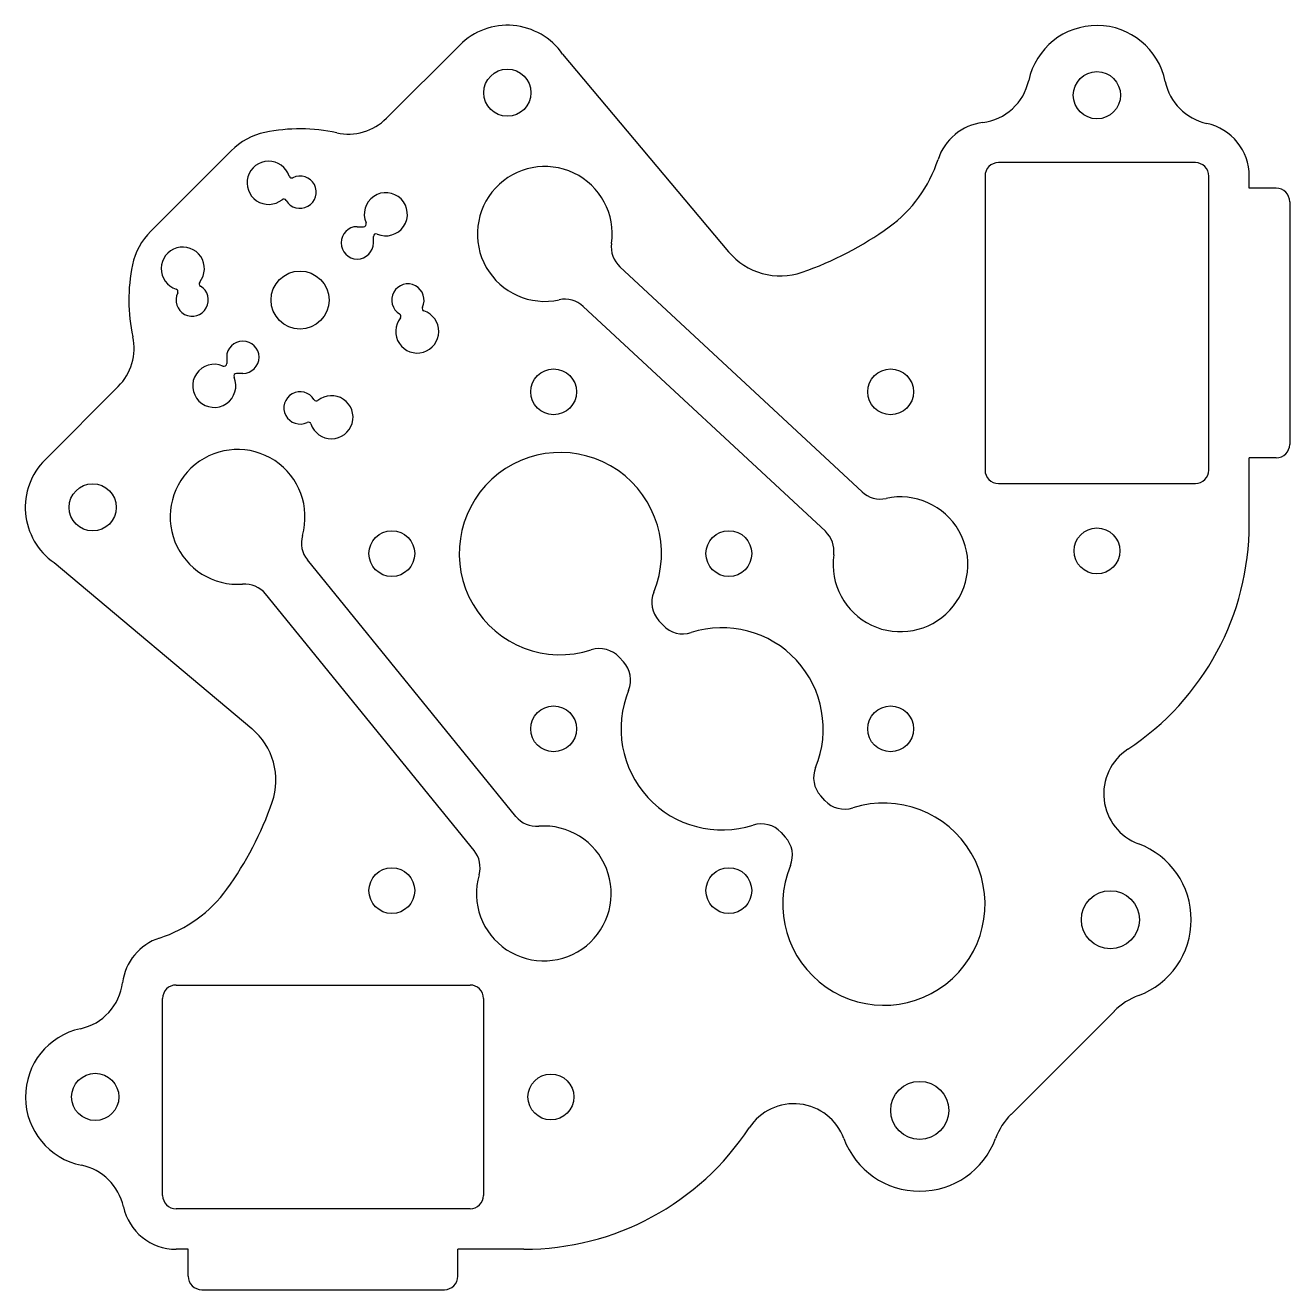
# Model space of a CAD drawing. Header units: millimetres. Extents: x -41.7 to 52.1, y -52.1 to 41.7.
import ezdxf

# ---------------------------------------------------------------- set-up
doc = ezdxf.new("R2010")
doc.units = ezdxf.units.MM

msp = doc.modelspace()

# ---------------------------------------------------------------- linework, layer by layer
at = {"color": 7, "linetype": 'Continuous', "lineweight": 25}
for p, q in [((-14.896, 34.79), (-9.464, 40.223)), ((-1.832, 39.555), (10.476, 24.886)), ((-32.38, 26.42), (-26.42, 32.38)), ((45.1, 31.5), (30.5, 31.5)), ((29.5, 30.5), (29.5, 8.7)), ((46.1, 8.7), (46.1, 30.5)), ((49.1, 29.6), (49.1, 30.5)), ((51.1, 29.6), (49.1, 29.6)), ((52.1, 28.6), (52.1, 10.6)), ((-17.065, 26.75), (-16.593, 26.75)), ((-15.865, 25.55), (-15.865, 26.022)), ((20.379, 7.084), (2.42, 23.765)), ((17.656, 4.153), (-0.302, 20.835)), ((-26.75, 17.065), (-26.75, 16.593)), ((-25.55, 15.865), (-26.022, 15.865)), ((-40.223, 9.464), (-34.79, 14.896)), ((49.1, 4.7), (49.1, 9.6)), ((51.1, 9.6), (49.1, 9.6)), ((30.5, 7.7), (45.1, 7.7)), ((-5.299, -16.99), (-20.761, 2.028)), ((-39.555, 1.832), (-24.886, -10.476)), ((-8.402, -19.513), (-23.865, -0.495)), ((5.625, -2.812), (5.314, -2.475)), ((2.375, -5.188), (2.686, -5.525)), ((17.625, -15.812), (17.314, -15.475)), ((14.375, -18.188), (14.686, -18.525)), ((-30.5, -29.5), (-8.7, -29.5)), ((-31.5, -45.1), (-31.5, -30.5)), ((-7.7, -30.5), (-7.7, -45.1)), ((31.43, -39.092), (39.092, -31.43)), ((-8.7, -46.1), (-30.5, -46.1)), ((-29.6, -49.1), (-30.5, -49.1)), ((-29.6, -51.1), (-29.6, -49.1)), ((-9.6, -51.1), (-9.6, -49.1)), ((-4.7, -49.1), (-9.6, -49.1)), ((-28.6, -52.1), (-10.6, -52.1))]:
    msp.add_line(p, q, dxfattribs=at)
for centre, radius in [((-5.928, 36.687), 1.75), ((37.8, 36.5), 1.75), ((-21.308, 21.308), 2.15), ((-2.5, 14.5), 1.7), ((22.5, 14.5), 1.7), ((-36.687, 5.928), 1.75), ((-14.5, 2.5), 1.7), ((10.5, 2.5), 1.7), ((37.8, 2.7), 1.7), ((-2.5, -10.5), 1.7), ((22.5, -10.5), 1.7), ((-14.5, -22.5), 1.7), ((10.5, -22.5), 1.7), ((38.796, -24.654), 2.15), ((-36.5, -37.8), 1.75), ((-2.7, -37.8), 1.7), ((24.654, -38.796), 2.15)]:
    msp.add_circle(centre, radius, dxfattribs=at)
for centre, radius, start, end in [((-5.928, 36.687), 5, 35, 135), ((37.8, 36.5), 5.175, 11.43389, 167.80199), ((28.832, 38.439), 4, 277.10361, 347.80199), ((46.793, 38.319), 4, 191.43389, 257.78303), ((-17.724, 37.619), 4, 257.6103, 315), ((-21.308, 21.308), 12.7, 77.6103, 101.81554), ((29.821, 30.5), 4, 97.10361, 162.01972), ((45.1, 30.5), 4, 0, 77.78303), ((-22.884, 28.844), 5, 101.81554, 135), ((-23.637, 30.001), 1.6, 18.1994, 308.64955), ((-3.15, 26.21), 5, 351.96172, 282.26191), ((16.505, 34.822), 10, 305.96732, 342.01972), ((30.5, 30.5), 1, 90, 180), ((45.1, 30.5), 1, 0, 90), ((-21.308, 29.308), 1.2, 210.58929, 116.25966), ((-21.927, 30.563), 0.2, 198.1994, 296.25966), ((-14.944, 27.672), 1.6, 246.37596, 203.62404), ((51.1, 28.6), 1, 0, 90), ((-22.513, 28.595), 0.2, 30.58929, 128.64955), ((-28.844, 22.884), 5, 135, 168.18446), ((-17.065, 25.55), 1.2, 90, 0), ((-16.593, 26.95), 0.2, 270, 23.62404), ((7.876, 46.713), 24.693, 289.05983, 305.96732), ((-15.665, 26.022), 0.2, 66.37596, 180), ((3.781, 25.231), 2, 171.96172, 227.11181), ((-30.001, 23.637), 1.6, 321.35045, 251.8006), ((14.307, 28.1), 5, 220, 289.05983), ((-21.308, 21.308), 12.7, 168.18446, 192.3897), ((-28.595, 22.513), 0.2, 141.35045, 239.41071), ((-29.308, 21.308), 1.2, 153.74034, 59.41071), ((-30.563, 21.927), 0.2, 333.74034, 71.8006), ((-13.308, 21.308), 1.2, 333.74034, 239.41071), ((-12.052, 20.688), 0.2, 153.74034, 251.8006), ((-1.663, 19.369), 2, 47.11181, 102.26191), ((-12.614, 18.978), 1.6, 141.35045, 71.8006), ((-14.02, 20.102), 0.2, 321.35045, 59.41071), ((-37.619, 17.724), 4, 315, 12.3897), ((-25.55, 17.065), 1.2, 270, 180), ((-27.672, 14.944), 1.6, 66.37596, 23.62404), ((-26.95, 16.593), 0.2, 246.37596, 360), ((-26.022, 15.665), 0.2, 90, 203.62404), ((-21.308, 13.308), 1.2, 30.58929, 296.25966), ((-18.978, 12.614), 1.6, 198.1994, 128.64955), ((-20.102, 14.02), 0.2, 210.58929, 308.64955), ((-20.688, 12.052), 0.2, 18.1994, 116.25966), ((51.1, 10.6), 1, 270, 0), ((-36.687, 5.928), 5, 135, 235), ((-25.937, 5.224), 5, 343.96172, 274.26191), ((-2, 2.5), 7.5, 337.61045, 287.80833), ((30.5, 8.7), 1, 180, 270), ((45.1, 8.7), 1, 270, 0), ((23.226, 1.709), 5, 171.96172, 102.26191), ((21.74, 8.549), 2, 227.11181, 282.26191), ((29.1, 4.7), 20, 303.33016, 0), ((-19.209, 3.29), 2, 163.96172, 219.11181), ((16.295, 2.688), 2, 351.96172, 47.11181), ((-25.416, -1.757), 2, 39.11181, 94.26191), ((6.784, -1.119), 2, 157.61045, 222.70939), ((7.095, -1.455), 2, 222.70939, 287.80833), ((10, -10.5), 7.5, 337.61045, 107.80833), ((0.905, -6.545), 2, 42.70939, 107.80833), ((1.216, -6.881), 2, 337.61045, 42.70939), ((10, -10.5), 7.5, 157.61045, 287.80833), ((-28.1, -14.307), 5, 340.94017, 50), ((42.265, -15.318), 3.959, 123.33016, 249.61998), ((18.784, -14.119), 2, 157.61045, 222.70939), ((-46.713, -7.876), 24.693, 324.03268, 340.94017), ((19.095, -14.455), 2, 222.70939, 287.80833), ((22, -23.5), 7.5, 157.61045, 107.80833), ((-3.226, -22.709), 5, 163.96172, 94.26191), ((-3.747, -15.728), 2, 219.11181, 274.26191), ((12.905, -19.545), 2, 42.70939, 107.80833), ((13.216, -19.881), 2, 337.61045, 42.70939), ((-9.954, -20.775), 2, 343.96172, 39.11181), ((38.796, -24.654), 6, 290.38002, 69.61998), ((-34.822, -16.505), 10, 287.98028, 324.03268), ((-30.5, -29.821), 4, 107.98028, 172.89639), ((-38.439, -28.832), 4, 282.19801, 352.89639), ((-30.5, -30.5), 1, 90, 180), ((-8.7, -30.5), 1, 0, 90), ((42.627, -34.966), 5, 110.38002, 135), ((-36.5, -37.8), 5.175, 102.19801, 258.56611), ((15.318, -42.265), 3.959, 20.38002, 146.66984), ((34.966, -42.627), 5, 135, 159.61998), ((-4.7, -29.1), 20, 270, 326.66984), ((24.654, -38.796), 6, 200.38002, 339.61998), ((-38.319, -46.793), 4, 12.21697, 78.56611), ((-30.5, -45.1), 4, 192.21697, 270), ((-30.5, -45.1), 1, 180, 270), ((-8.7, -45.1), 1, 270, 0), ((-28.6, -51.1), 1, 180, 270), ((-10.6, -51.1), 1, 270, 0)]:
    msp.add_arc(centre, radius, start, end, dxfattribs=at)

doc.saveas('drawing.dxf')
